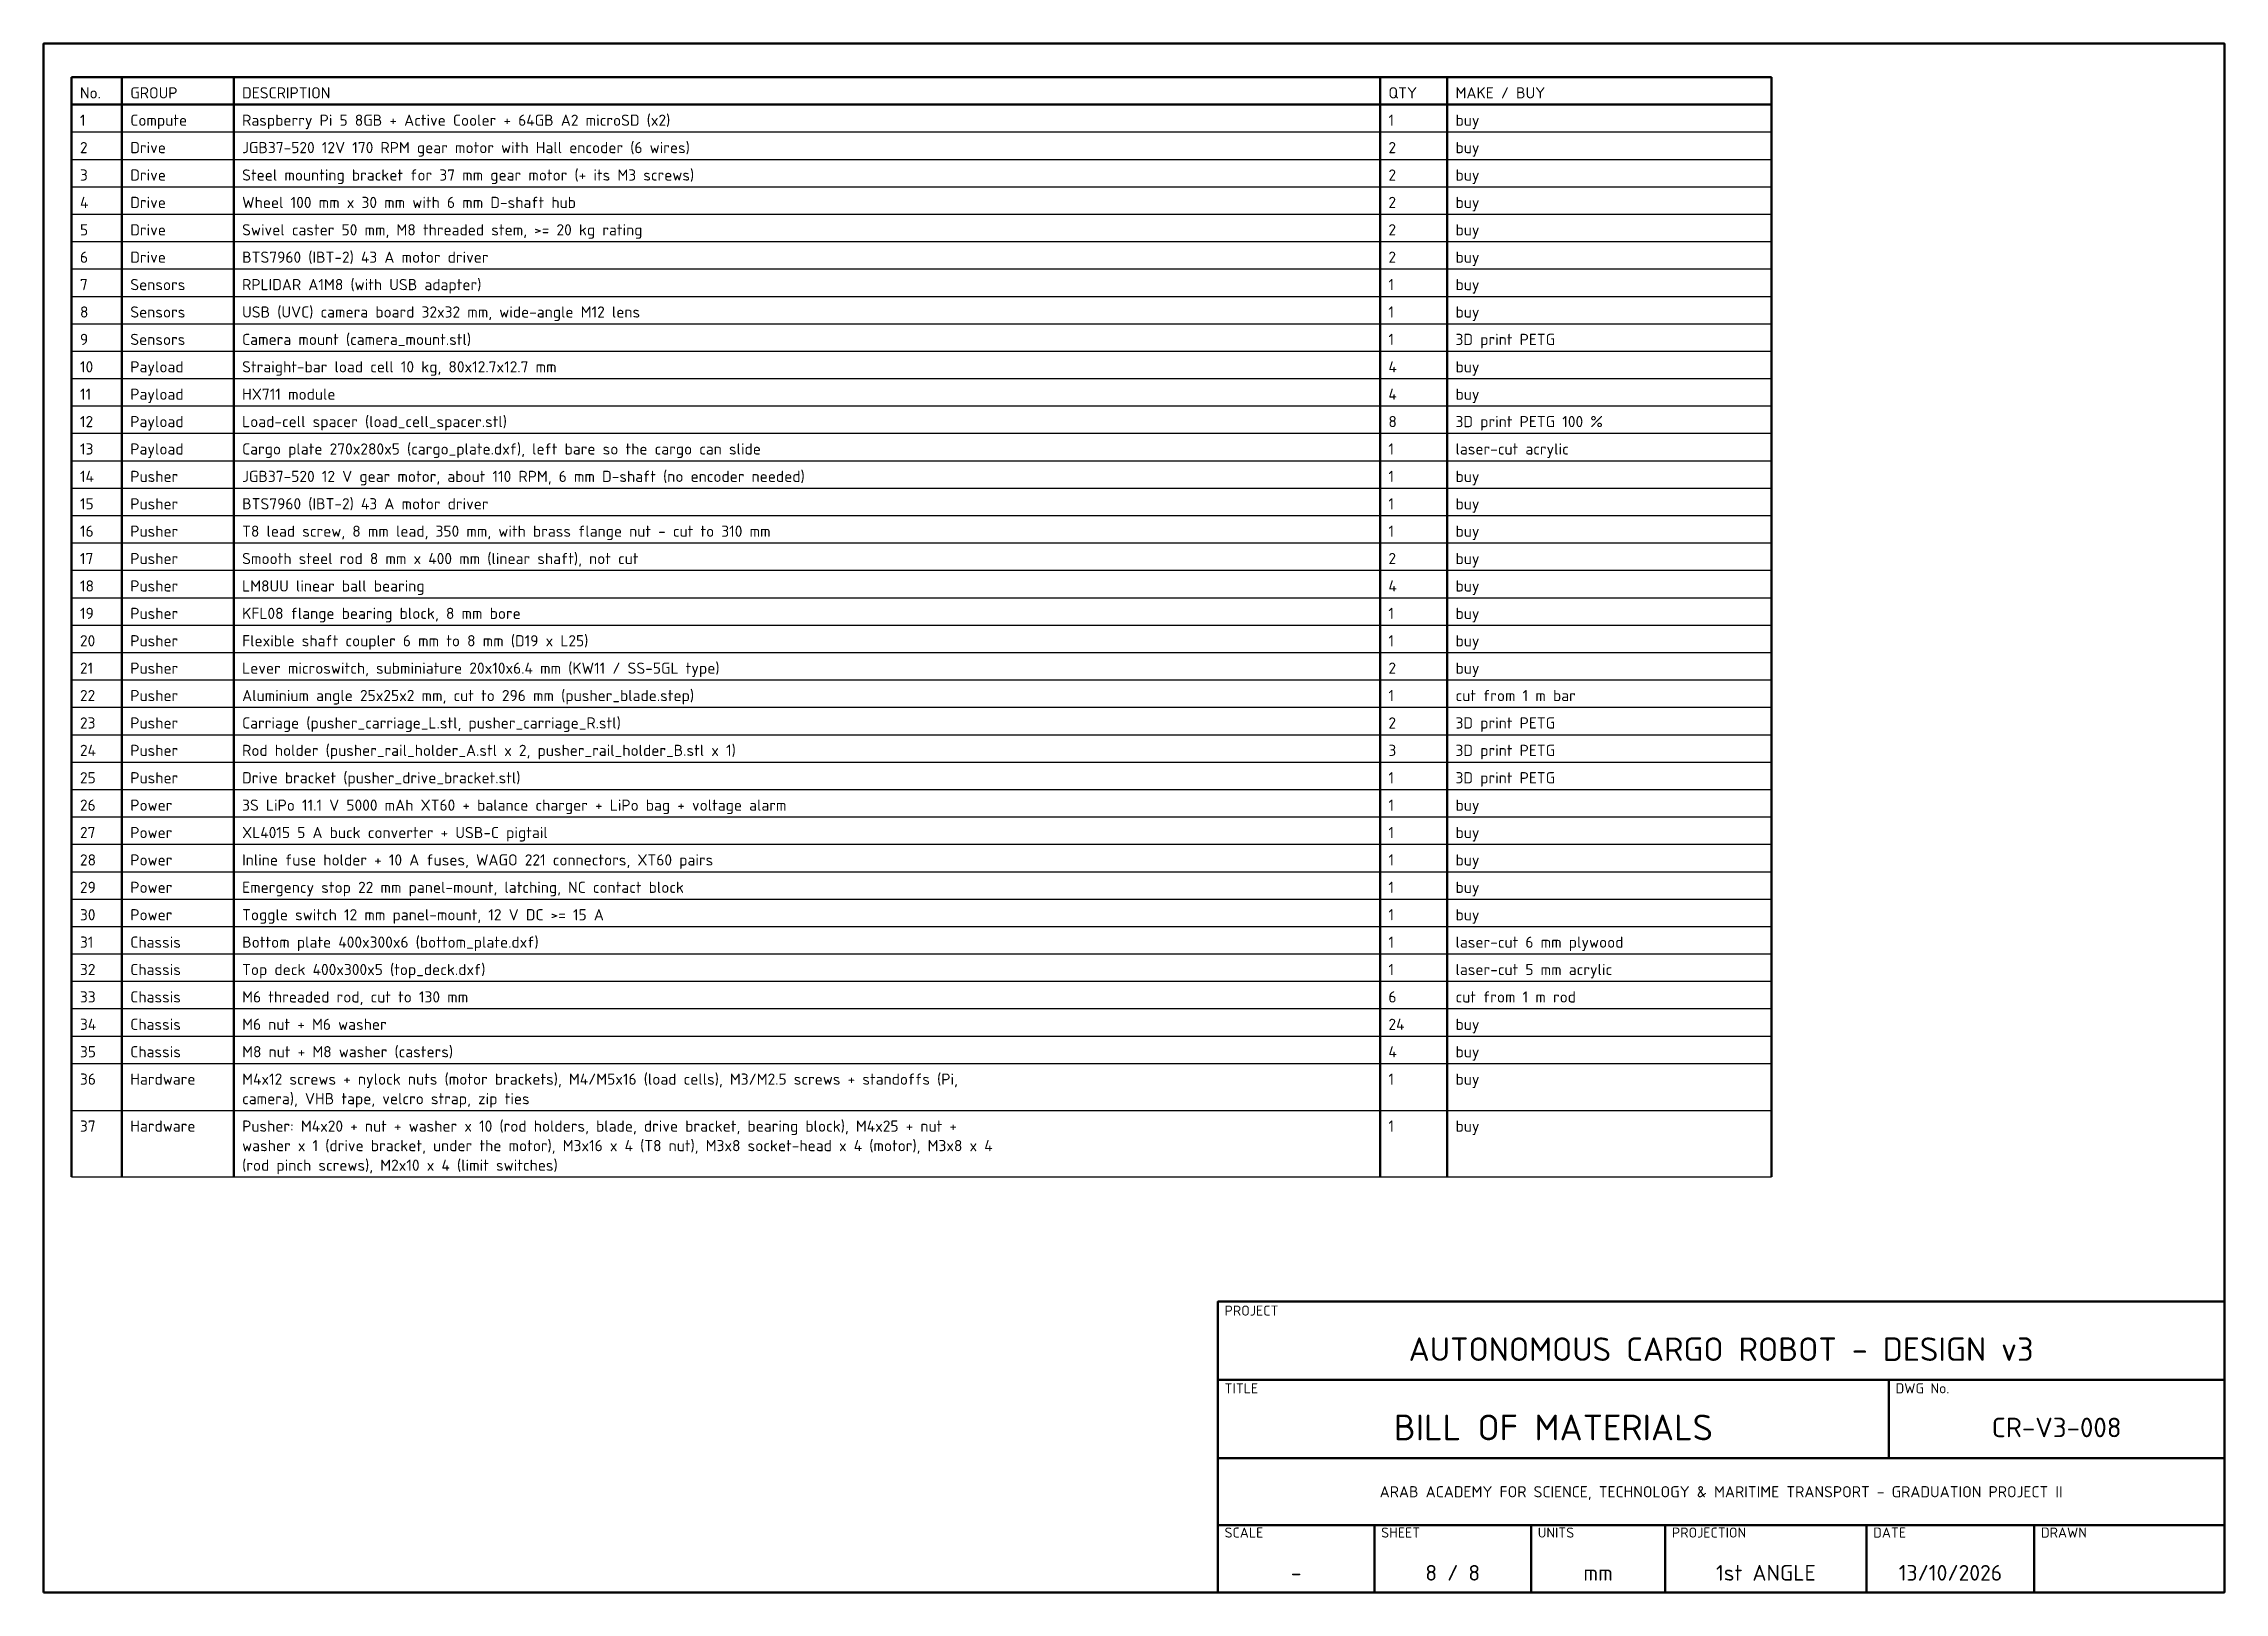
# Paper-space layout '08 BILL OF MATERIALS' of a CAD drawing. Header units: millimetres. Extents: x 20 to 410, y 10 to 287.
import ezdxf
from ezdxf.enums import TextEntityAlignment as Align

# ---------------------------------------------------------------- set-up
doc = ezdxf.new("R2010")
doc.units = ezdxf.units.MM
doc.layers.add('TEXT', color=7, linetype='Continuous', lineweight=25)
doc.layers.add('TITLEBLOCK', color=7, linetype='Continuous', lineweight=50)
doc.styles.add('ISO', font='isocpeur.ttf')

psp = doc.layouts.new('08 BILL OF MATERIALS')

# ---------------------------------------------------------------- linework, layer by layer
at = {"layer": 'TEXT'}
for p, q in [((25, 271.2), (329, 271.2)), ((25, 266.3), (329, 266.3)), ((25, 261.4), (329, 261.4)), ((25, 256.5), (329, 256.5)), ((25, 251.6), (329, 251.6)), ((25, 246.7), (329, 246.7)), ((25, 241.8), (329, 241.8)), ((25, 236.9), (329, 236.9)), ((25, 232), (329, 232)), ((25, 227.1), (329, 227.1)), ((25, 222.2), (329, 222.2)), ((25, 217.3), (329, 217.3)), ((25, 212.4), (329, 212.4)), ((25, 207.5), (329, 207.5)), ((25, 202.6), (329, 202.6)), ((25, 197.7), (329, 197.7)), ((25, 192.8), (329, 192.8)), ((25, 187.9), (329, 187.9)), ((25, 183), (329, 183)), ((25, 178.1), (329, 178.1)), ((25, 173.2), (329, 173.2)), ((25, 168.3), (329, 168.3)), ((25, 163.4), (329, 163.4)), ((25, 158.5), (329, 158.5)), ((25, 153.6), (329, 153.6)), ((25, 148.7), (329, 148.7)), ((25, 143.8), (329, 143.8)), ((25, 138.9), (329, 138.9)), ((25, 134), (329, 134)), ((25, 129.1), (329, 129.1)), ((25, 124.2), (329, 124.2)), ((25, 119.3), (329, 119.3)), ((25, 114.4), (329, 114.4)), ((25, 109.5), (329, 109.5)), ((25, 104.6), (329, 104.6)), ((25, 96.2), (329, 96.2)), ((25, 84.3), (329, 84.3))]:
    psp.add_line(p, q, dxfattribs=at)
at = {"layer": 'TITLEBLOCK'}
for p, q in [((25, 281), (329, 281)), ((25, 281), (25, 84.3)), ((34, 281), (34, 84.3)), ((54, 281), (54, 84.3)), ((259, 281), (259, 84.3)), ((271, 281), (271, 84.3)), ((329, 281), (329, 84.3)), ((25, 276.1), (329, 276.1)), ((230, 48), (410, 48)), ((350, 34), (350, 48)), ((230, 34), (410, 34)), ((230, 22), (410, 22)), ((258, 10), (258, 22)), ((286, 10), (286, 22)), ((310, 10), (310, 22)), ((346, 10), (346, 22)), ((376, 10), (376, 22))]:
    psp.add_line(p, q, dxfattribs=at)
for points in [[(20, 10), (410, 10), (410, 287), (20, 287)], [(230, 10), (410, 10), (410, 62), (230, 62)]]:
    psp.add_lwpolyline(points, close=True, dxfattribs=at)

# ---------------------------------------------------------------- texts
at = {"layer": 'TEXT', "style": 'ISO'}
for s, height, p in [('No.', 2, (26.5, 277.2)), ('GROUP', 2, (35.5, 277.2)), ('DESCRIPTION', 2, (55.5, 277.2)), ('QTY', 2, (260.5, 277.2)), ('MAKE / BUY', 2, (272.5, 277.2)), ('1', 2, (26.5, 272.3)), ('Compute', 2, (35.5, 272.3)), ('Raspberry Pi 5 8GB + Active Cooler + 64GB A2 microSD (x2)', 2, (55.5, 272.3)), ('1', 2, (260.5, 272.3)), ('buy', 2, (272.5, 272.3)), ('2', 2, (26.5, 267.4)), ('Drive', 2, (35.5, 267.4)), ('JGB37-520 12V 170 RPM gear motor with Hall encoder (6 wires)', 2, (55.5, 267.4)), ('2', 2, (260.5, 267.4)), ('buy', 2, (272.5, 267.4)), ('3', 2, (26.5, 262.5)), ('Drive', 2, (35.5, 262.5)), ('Steel mounting bracket for 37 mm gear motor (+ its M3 screws)', 2, (55.5, 262.5)), ('2', 2, (260.5, 262.5)), ('buy', 2, (272.5, 262.5)), ('4', 2, (26.5, 257.6)), ('Drive', 2, (35.5, 257.6)), ('Wheel 100 mm x 30 mm with 6 mm D-shaft hub', 2, (55.5, 257.6)), ('2', 2, (260.5, 257.6)), ('buy', 2, (272.5, 257.6)), ('5', 2, (26.5, 252.7)), ('Drive', 2, (35.5, 252.7)), ('Swivel caster 50 mm, M8 threaded stem, >= 20 kg rating', 2, (55.5, 252.7)), ('2', 2, (260.5, 252.7)), ('buy', 2, (272.5, 252.7)), ('6', 2, (26.5, 247.8)), ('Drive', 2, (35.5, 247.8)), ('BTS7960 (IBT-2) 43 A motor driver', 2, (55.5, 247.8)), ('2', 2, (260.5, 247.8)), ('buy', 2, (272.5, 247.8)), ('7', 2, (26.5, 242.9)), ('Sensors', 2, (35.5, 242.9)), ('RPLIDAR A1M8 (with USB adapter)', 2, (55.5, 242.9)), ('1', 2, (260.5, 242.9)), ('buy', 2, (272.5, 242.9)), ('8', 2, (26.5, 238)), ('Sensors', 2, (35.5, 238)), ('USB (UVC) camera board 32x32 mm, wide-angle M12 lens', 2, (55.5, 238)), ('1', 2, (260.5, 238)), ('buy', 2, (272.5, 238)), ('9', 2, (26.5, 233.1)), ('Sensors', 2, (35.5, 233.1)), ('Camera mount (camera_mount.stl)', 2, (55.5, 233.1)), ('1', 2, (260.5, 233.1)), ('3D print PETG', 2, (272.5, 233.1)), ('10', 2, (26.5, 228.2)), ('Payload', 2, (35.5, 228.2)), ('Straight-bar load cell 10 kg, 80x12.7x12.7 mm', 2, (55.5, 228.2)), ('4', 2, (260.5, 228.2)), ('buy', 2, (272.5, 228.2)), ('11', 2, (26.5, 223.3)), ('Payload', 2, (35.5, 223.3)), ('HX711 module', 2, (55.5, 223.3)), ('4', 2, (260.5, 223.3)), ('buy', 2, (272.5, 223.3)), ('12', 2, (26.5, 218.4)), ('Payload', 2, (35.5, 218.4)), ('Load-cell spacer (load_cell_spacer.stl)', 2, (55.5, 218.4)), ('8', 2, (260.5, 218.4)), ('3D print PETG 100 %', 2, (272.5, 218.4)), ('13', 2, (26.5, 213.5)), ('Payload', 2, (35.5, 213.5)), ('Cargo plate 270x280x5 (cargo_plate.dxf), left bare so the cargo can slide', 2, (55.5, 213.5)), ('1', 2, (260.5, 213.5)), ('laser-cut acrylic', 2, (272.5, 213.5)), ('14', 2, (26.5, 208.6)), ('Pusher', 2, (35.5, 208.6)), ('JGB37-520 12 V gear motor, about 110 RPM, 6 mm D-shaft (no encoder needed)', 2, (55.5, 208.6)), ('1', 2, (260.5, 208.6)), ('buy', 2, (272.5, 208.6)), ('15', 2, (26.5, 203.7)), ('Pusher', 2, (35.5, 203.7)), ('BTS7960 (IBT-2) 43 A motor driver', 2, (55.5, 203.7)), ('1', 2, (260.5, 203.7)), ('buy', 2, (272.5, 203.7)), ('16', 2, (26.5, 198.8)), ('Pusher', 2, (35.5, 198.8)), ('T8 lead screw, 8 mm lead, 350 mm, with brass flange nut - cut to 310 mm', 2, (55.5, 198.8)), ('1', 2, (260.5, 198.8)), ('buy', 2, (272.5, 198.8)), ('17', 2, (26.5, 193.9)), ('Pusher', 2, (35.5, 193.9)), ('Smooth steel rod 8 mm x 400 mm (linear shaft), not cut', 2, (55.5, 193.9)), ('2', 2, (260.5, 193.9)), ('buy', 2, (272.5, 193.9)), ('18', 2, (26.5, 189)), ('Pusher', 2, (35.5, 189)), ('LM8UU linear ball bearing', 2, (55.5, 189)), ('4', 2, (260.5, 189)), ('buy', 2, (272.5, 189)), ('19', 2, (26.5, 184.1)), ('Pusher', 2, (35.5, 184.1)), ('KFL08 flange bearing block, 8 mm bore', 2, (55.5, 184.1)), ('1', 2, (260.5, 184.1)), ('buy', 2, (272.5, 184.1)), ('20', 2, (26.5, 179.2)), ('Pusher', 2, (35.5, 179.2)), ('Flexible shaft coupler 6 mm to 8 mm (D19 x L25)', 2, (55.5, 179.2)), ('1', 2, (260.5, 179.2)), ('buy', 2, (272.5, 179.2)), ('21', 2, (26.5, 174.3)), ('Pusher', 2, (35.5, 174.3)), ('Lever microswitch, subminiature 20x10x6.4 mm (KW11 / SS-5GL type)', 2, (55.5, 174.3)), ('2', 2, (260.5, 174.3)), ('buy', 2, (272.5, 174.3)), ('Aluminium angle 25x25x2 mm, cut to 296 mm (pusher_blade.step)', 2, (55.5, 169.4)), ('22', 2, (26.5, 169.4)), ('Pusher', 2, (35.5, 169.4)), ('1', 2, (260.5, 169.4)), ('cut from 1 m bar', 2, (272.5, 169.4)), ('23', 2, (26.5, 164.5)), ('Pusher', 2, (35.5, 164.5)), ('Carriage (pusher_carriage_L.stl, pusher_carriage_R.stl)', 2, (55.5, 164.5)), ('2', 2, (260.5, 164.5)), ('3D print PETG', 2, (272.5, 164.5)), ('24', 2, (26.5, 159.6)), ('Pusher', 2, (35.5, 159.6)), ('Rod holder (pusher_rail_holder_A.stl x 2, pusher_rail_holder_B.stl x 1)', 2, (55.5, 159.6)), ('3', 2, (260.5, 159.6)), ('3D print PETG', 2, (272.5, 159.6)), ('25', 2, (26.5, 154.7)), ('Pusher', 2, (35.5, 154.7)), ('Drive bracket (pusher_drive_bracket.stl)', 2, (55.5, 154.7)), ('1', 2, (260.5, 154.7)), ('3D print PETG', 2, (272.5, 154.7)), ('26', 2, (26.5, 149.8)), ('Power', 2, (35.5, 149.8)), ('3S LiPo 11.1 V 5000 mAh XT60 + balance charger + LiPo bag + voltage alarm', 2, (55.5, 149.8)), ('1', 2, (260.5, 149.8)), ('buy', 2, (272.5, 149.8)), ('27', 2, (26.5, 144.9)), ('Power', 2, (35.5, 144.9)), ('XL4015 5 A buck converter + USB-C pigtail', 2, (55.5, 144.9)), ('1', 2, (260.5, 144.9)), ('buy', 2, (272.5, 144.9)), ('28', 2, (26.5, 140)), ('Power', 2, (35.5, 140)), ('Inline fuse holder + 10 A fuses, WAGO 221 connectors, XT60 pairs', 2, (55.5, 140)), ('1', 2, (260.5, 140)), ('buy', 2, (272.5, 140)), ('29', 2, (26.5, 135.1)), ('Power', 2, (35.5, 135.1)), ('Emergency stop 22 mm panel-mount, latching, NC contact block', 2, (55.5, 135.1)), ('1', 2, (260.5, 135.1)), ('buy', 2, (272.5, 135.1)), ('30', 2, (26.5, 130.2)), ('Power', 2, (35.5, 130.2)), ('Toggle switch 12 mm panel-mount, 12 V DC >= 15 A', 2, (55.5, 130.2)), ('1', 2, (260.5, 130.2)), ('buy', 2, (272.5, 130.2)), ('31', 2, (26.5, 125.3)), ('Chassis', 2, (35.5, 125.3)), ('Bottom plate 400x300x6 (bottom_plate.dxf)', 2, (55.5, 125.3)), ('1', 2, (260.5, 125.3)), ('laser-cut 6 mm plywood', 2, (272.5, 125.3)), ('32', 2, (26.5, 120.4)), ('Chassis', 2, (35.5, 120.4)), ('Top deck 400x300x5 (top_deck.dxf)', 2, (55.5, 120.4)), ('1', 2, (260.5, 120.4)), ('laser-cut 5 mm acrylic', 2, (272.5, 120.4)), ('33', 2, (26.5, 115.5)), ('Chassis', 2, (35.5, 115.5)), ('M6 threaded rod, cut to 130 mm', 2, (55.5, 115.5)), ('6', 2, (260.5, 115.5)), ('cut from 1 m rod', 2, (272.5, 115.5)), ('34', 2, (26.5, 110.6)), ('Chassis', 2, (35.5, 110.6)), ('M6 nut + M6 washer', 2, (55.5, 110.6)), ('24', 2, (260.5, 110.6)), ('buy', 2, (272.5, 110.6)), ('35', 2, (26.5, 105.7)), ('Chassis', 2, (35.5, 105.7)), ('M8 nut + M8 washer (casters)', 2, (55.5, 105.7)), ('4', 2, (260.5, 105.7)), ('buy', 2, (272.5, 105.7)), ('36', 2, (26.5, 100.8)), ('Hardware', 2, (35.5, 100.8)), ('M4x12 screws + nylock nuts (motor brackets), M4/M5x16 (load cells), M3/M2.5 screws + standoffs (Pi,', 2, (55.5, 100.8)), ('1', 2, (260.5, 100.8)), ('buy', 2, (272.5, 100.8)), ('camera), VHB tape, velcro strap, zip ties', 2, (55.5, 97.3)), ('37', 2, (26.5, 92.4)), ('Hardware', 2, (35.5, 92.4)), ('Pusher: M4x20 + nut + washer x 10 (rod holders, blade, drive bracket, bearing block), M4x25 + nut +', 2, (55.5, 92.4)), ('1', 2, (260.5, 92.4)), ('buy', 2, (272.5, 92.4)), ('washer x 1 (drive bracket, under the motor), M3x16 x 4 (T8 nut), M3x8 socket-head x 4 (motor), M3x8 x 4', 2, (55.5, 88.9)), ('(rod pinch screws), M2x10 x 4 (limit switches)', 2, (55.5, 85.4)), ('PROJECT', 1.8, (231.2, 59.5)), ('TITLE', 1.8, (231.2, 45.6)), ('DWG No.', 1.8, (351.2, 45.6)), ('SCALE', 1.8, (231.2, 19.8)), ('SHEET', 1.8, (259.2, 19.8)), ('UNITS', 1.8, (287.2, 19.8)), ('PROJECTION', 1.8, (311.2, 19.8)), ('DATE', 1.8, (347.2, 19.8)), ('DRAWN', 1.8, (377.2, 19.8))]:
    psp.add_text(s, height=height, dxfattribs=at).set_placement(p)
for s, height, p in [('AUTONOMOUS CARGO ROBOT - DESIGN v3', 4.2, (320, 53.5)), ('BILL OF MATERIALS', 4.6, (290, 39.5)), ('CR-V3-008', 3.5, (380, 39.5)), ('ARAB ACADEMY FOR SCIENCE, TECHNOLOGY & MARITIME TRANSPORT - GRADUATION PROJECT II', 2, (320, 28)), ('-', 2.8, (244, 13.5)), ('8 / 8', 2.8, (272, 13.5)), ('mm', 2.8, (298, 13.5)), ('1st ANGLE', 2.8, (328, 13.5)), ('13/10/2026', 2.8, (361, 13.5))]:
    psp.add_text(s, height=height, dxfattribs=at).set_placement(p, align=Align.MIDDLE_CENTER)

doc.saveas('drawing.dxf')
